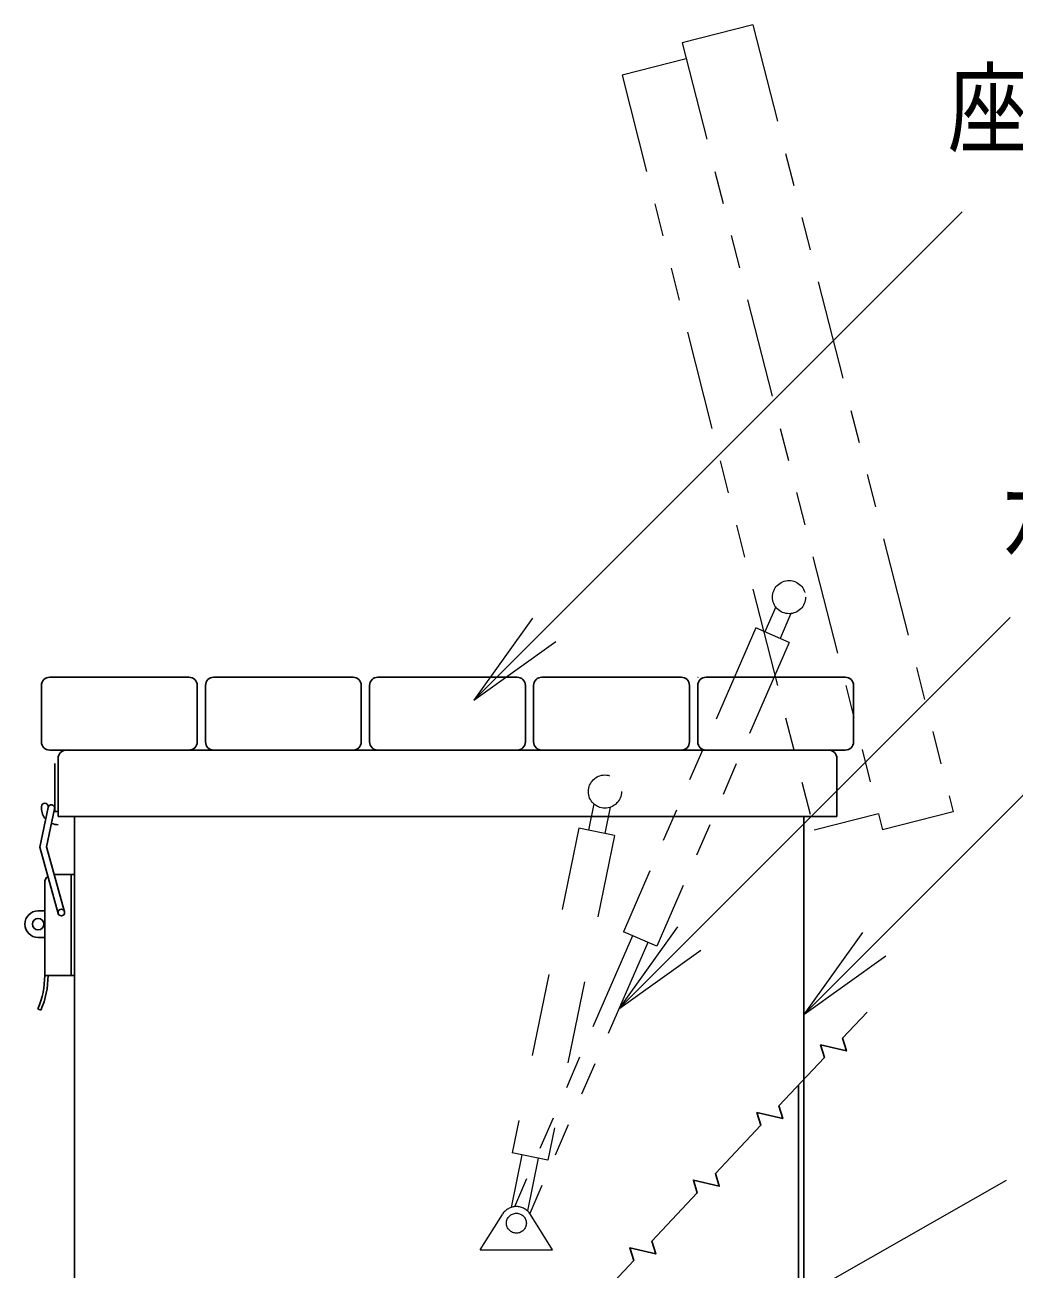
# Model space of a CAD drawing. Units: millimetres on the paper, scale 1:20. Extents: x -365 to 0, y 0 to 257.
# Drawn here: x -112.72 to -82.87, y 108.93 to 146.47 of the extents above; entities that cross this region are included whole.
import ezdxf

# ---------------------------------------------------------------- set-up
doc = ezdxf.new("R2010")
doc.units = ezdxf.units.MM
for name, pattern in [('USER1', [4.5, 2.5, -2]), ('USER2', [6, 3, -1, 1, -1]), ('USER3', [8, 3, -1, 1, -1, 1, -1])]:
    doc.linetypes.add(name, pattern=pattern)
doc.layers.add('LY_1', color=7, linetype='Continuous', lineweight=25)
doc.styles.add('ＭＳ ゴシック', font='')
doc.styles.get('ＭＳ ゴシック').set_extended_font_data('MS Gothic')

# ---------------------------------------------------------------- blocks, each defined once
blk = doc.blocks.new('open_arrow')
at = {"color": 0, "linetype": 'Continuous', "lineweight": -2}
blk.add_lwpolyline([(7.5, 1.25), (0, 0), (7.5, -1.25)], dxfattribs=at)

msp = doc.modelspace()

# ---------------------------------------------------------------- linework, layer by layer
at = {"layer": 'LY_1', "linetype": 'USER3', "lineweight": 13}
for p, q in [((-90.756, 146.468), (-92.888, 145.926)), ((-90.756, 146.468), (-84.715, 122.725)), ((-92.888, 145.926), (-86.847, 122.182)), ((-92.765, 145.441), (-94.703, 144.948)), ((-94.703, 144.948), (-88.908, 122.174)), ((-90.067, 128.907), (-90.394, 128.158)), ((-89.609, 128.708), (-89.935, 127.958)), ((-90.669, 128.278), (-94.662, 119.11)), ((-89.66, 127.839), (-90.669, 128.278)), ((-89.66, 127.839), (-93.653, 118.671)), ((-86.97, 122.667), (-88.908, 122.174)), ((-84.715, 122.725), (-86.847, 122.182)), ((-94.387, 118.99), (-97.948, 110.815)), ((-93.653, 118.671), (-94.662, 119.11)), ((-93.928, 118.79), (-97.489, 110.615))]:
    msp.add_line(p, q, dxfattribs=at)
at = {"layer": 'LY_1', "lineweight": 13}
for p, q in [((-99.171, 126.1), (-84.443, 140.828)), ((-94.802, 116.785), (-82.993, 128.594)), ((-89.22, 116.616), (-82.504, 123.332)), ((-93.403, 105.753), (-83.102, 111.617))]:
    msp.add_line(p, q, dxfattribs=at)
at = {"layer": 'LY_1'}
for p, q in [((-112.22, 126.539), (-112.22, 124.839)), ((-111.97, 126.789), (-107.77, 126.789)), ((-107.52, 126.539), (-107.52, 124.839)), ((-107.27, 126.539), (-107.27, 124.839)), ((-107.02, 126.789), (-102.82, 126.789)), ((-102.57, 126.539), (-102.57, 124.839)), ((-102.32, 126.539), (-102.32, 124.839)), ((-102.07, 126.789), (-97.87, 126.789)), ((-97.62, 126.539), (-97.62, 124.839)), ((-97.37, 126.539), (-97.37, 124.839)), ((-97.12, 126.789), (-92.92, 126.789)), ((-92.67, 126.539), (-92.67, 124.839)), ((-92.42, 126.539), (-92.42, 124.839)), ((-92.17, 126.789), (-87.97, 126.789)), ((-87.72, 126.539), (-87.72, 124.839)), ((-111.97, 124.589), (-87.97, 124.589)), ((-111.72, 124.339), (-111.72, 122.589)), ((-88.22, 124.339), (-88.22, 122.589)), ((-111.82, 124.189), (-111.82, 122.739)), ((-112.27, 121.66), (-112.018, 122.859)), ((-112.22, 122.889), (-112.22, 122.839)), ((-112.064, 121.667), (-111.822, 122.818)), ((-112.02, 122.889), (-112.02, 122.839)), ((-111.839, 122.739), (-111.72, 122.739)), ((-111.72, 122.589), (-88.22, 122.589)), ((-111.22, 122.589), (-111.22, 104.789)), ((-89.22, 122.589), (-89.22, 104.789)), ((-112.27, 121.66), (-111.717, 119.662)), ((-112.064, 121.667), (-111.524, 119.715)), ((-112.12, 120.589), (-112.12, 117.789)), ((-111.835, 120.839), (-111.22, 120.839)), ((-111.32, 120.839), (-111.32, 117.789)), ((-112.32, 119.739), (-112.12, 119.739)), ((-112.32, 118.939), (-112.12, 118.939)), ((-112.12, 117.789), (-111.22, 117.789)), ((-112.237, 116.749), (-112.329, 116.789)), ((-89.38, 114.484), (-89.38, 104.949))]:
    msp.add_line(p, q, dxfattribs=at)
at = {"layer": 'LY_1', "linetype": 'USER1', "lineweight": 13}
for p, q in [((-95.551, 122.973), (-95.715, 122.173)), ((-95.061, 122.872), (-95.225, 122.072)), ((-96.008, 122.233), (-98.018, 112.437)), ((-94.931, 122.012), (-96.94, 112.216)), ((-94.931, 122.012), (-96.008, 122.233)), ((-97.724, 112.377), (-98.049, 110.792)), ((-96.941, 112.216), (-98.018, 112.437)), ((-97.234, 112.276), (-97.559, 110.692)), ((-98.986, 109.518), (-98.314, 110.584)), ((-96.797, 109.518), (-97.468, 110.584)), ((-98.986, 109.518), (-96.797, 109.518))]:
    msp.add_line(p, q, dxfattribs=at)
at = {"layer": 'LY_1'}
msp.add_lwpolyline([(-95.72, 107.735), (-94.35, 109.193), (-94.466, 109.576), (-93.687, 109.393), (-93.803, 109.776), (-92.433, 111.233), (-92.549, 111.616), (-91.77, 111.433), (-91.886, 111.816), (-90.516, 113.274), (-90.632, 113.657), (-89.853, 113.474), (-89.969, 113.857), (-88.599, 115.315), (-88.715, 115.698), (-87.936, 115.515), (-88.051, 115.898), (-87.308, 116.689)], dxfattribs=at)
at = {"layer": 'LY_1', "linetype": 'USER3', "lineweight": 13}
msp.add_circle((-89.665, 129.204), 0.5, dxfattribs=at)
at = {"layer": 'LY_1', "linetype": 'USER1', "lineweight": 13}
msp.add_circle((-95.22, 123.339), 0.5, dxfattribs=at)
at = {"layer": 'LY_1'}
for centre, radius in [((-111.62, 119.689), 0.1), ((-112.32, 119.339), 0.175)]:
    msp.add_circle(centre, radius, dxfattribs=at)
at = {"layer": 'LY_1', "linetype": 'USER2', "lineweight": 13}
msp.add_circle((-97.891, 110.318), 0.3, dxfattribs=at)
at = {"layer": 'LY_1'}
for centre, radius, start, end in [((-111.97, 126.539), 0.25, 90, 180), ((-107.77, 126.539), 0.25, 0, 90), ((-107.02, 126.539), 0.25, 90, 180), ((-102.82, 126.539), 0.25, 0, 90), ((-102.07, 126.539), 0.25, 90, 180), ((-97.87, 126.539), 0.25, 0, 90), ((-97.12, 126.539), 0.25, 90, 180), ((-92.92, 126.539), 0.25, 0, 90), ((-92.409, 126.777), 0.0115, 90, 180), ((-92.17, 126.539), 0.25, 90, 180), ((-87.97, 126.539), 0.25, 0, 90), ((-111.97, 124.839), 0.25, 180, 270), ((-107.77, 124.839), 0.25, 270, 0), ((-107.02, 124.839), 0.25, 180, 270), ((-102.82, 124.839), 0.25, 270, 0), ((-102.07, 124.839), 0.25, 180, 270), ((-97.87, 124.839), 0.25, 270, 0), ((-97.12, 124.839), 0.25, 180, 270), ((-92.92, 124.839), 0.25, 270, 0), ((-92.17, 124.839), 0.25, 180, 270), ((-87.97, 124.839), 0.25, 270, 0), ((-111.47, 124.339), 0.25, 90, 180), ((-88.47, 124.339), 0.25, 0, 90), ((-112.12, 122.889), 0.1, 0, 180), ((-111.72, 122.839), 0.5, 180, 221.8636), ((-111.92, 122.839), 0.1, 348.1226, 168.1226), ((-111.72, 122.839), 0.5, 247.086, 270), ((-111.87, 120.589), 0.25, 128.9006, 180), ((-112.32, 119.339), 0.4, 90, 270), ((-114.62, 117.789), 2.5, 336.4218, 0), ((-114.62, 117.789), 2.6, 336.4218, 0)]:
    msp.add_arc(centre, radius, start, end, dxfattribs=at)
at = {"layer": 'LY_1', "linetype": 'USER1', "lineweight": 13}
msp.add_arc((-97.891, 110.318), 0.5, 32.1907, 147.8093, dxfattribs=at)

# ---------------------------------------------------------------- block references
at = {"layer": 'LY_1', "lineweight": 13, "xscale": 0.4, "yscale": 0.4, "rotation": 45}
for p in [(-99.171, 126.1), (-94.802, 116.785), (-89.22, 116.616)]:
    msp.add_blockref('open_arrow', p, dxfattribs=at)

# ---------------------------------------------------------------- texts
at = {"layer": 'LY_1', "char_height": 2.199, "attachment_point": 4, "style": 'ＭＳ ゴシック'}
for s, insert in [('\\T1.55;\\W0.8;座板：ヒノキ\u300094×44', (-84.872, 143.828)), ('\\T1.59;\\W0.7;ガスダンパ-', (-83.299, 131.594))]:
    msp.add_mtext(s, dxfattribs=dict(at, insert=insert))

doc.saveas('drawing.dxf')
